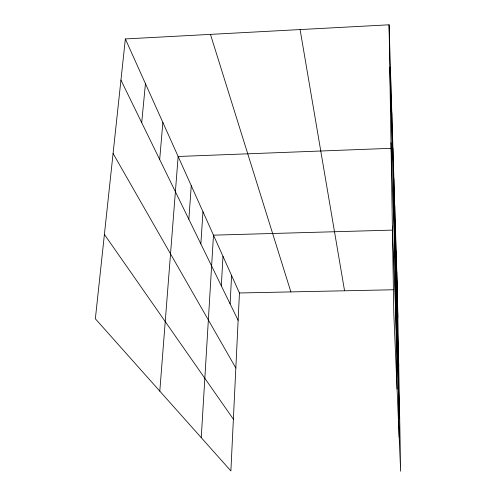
<?xml version="1.0" encoding="UTF-8"?>
<svg xmlns="http://www.w3.org/2000/svg" width="496" height="496" viewBox="0 0 496 496"><rect width="100%" height="100%" fill="white"/><g stroke="black" fill="none" stroke-linecap="round" stroke-linejoin="round"><path stroke-width="0.74" d="M125.358 38.942L239.444 292.981L230.888 470.94L95.356 318.785L125.358 38.942L389.062 24.8L397.364 289.683L400.644 471.2L393.793 313.422L389.062 24.8M230.119 303.893L231.589 275.491M221.321 285.863L222.971 256.302M201.246 437.664L213.478 235.16L392.404 230.107M200.855 243.908L202.963 211.749M188.852 219.306L191.258 185.684M159.799 391.127L178.145 156.482L392.931 148.242L397.079 389.087M159.681 159.501L162.874 122.481M141.707 122.655L145.44 83.663M239.444 292.981L393.539 289.763M104.402 234.434L233.374 419.201M113.082 153.475L235.836 368.032M120.943 80.098L238.13 320.317M210.459 34.379L290.873 291.902M300.099 29.574L344.559 290.786M392.361 226.157L399.689 418.37M390.991 142.619L398.747 366.166M389.751 67.084L397.866 317.533M396.8 271.672L397.321 300.632M396.18 251.875L396.719 282.032M395.492 230.02L399.162 437.131M394.735 205.759L395.312 238.619M393.886 178.672L394.481 213.069M391.815 112.685L392.46 150.635M390.538 71.951L391.208 111.966"/></g></svg>
